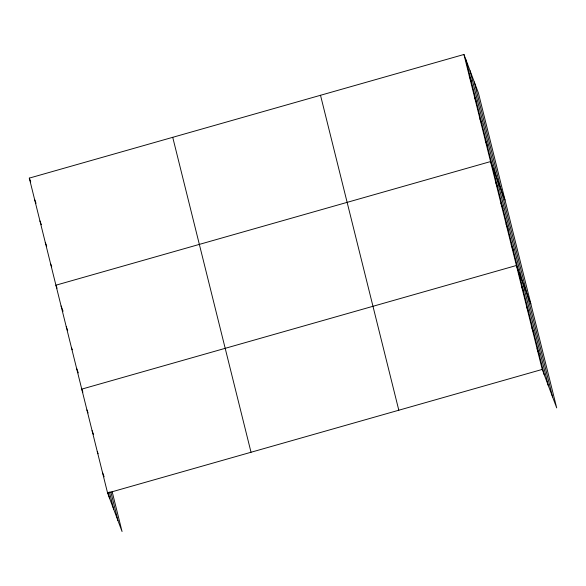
<?xml version="1.0" encoding="UTF-8"?>
<svg xmlns="http://www.w3.org/2000/svg" width="586" height="586" viewBox="0 0 586 586"><rect width="100%" height="100%" fill="white"/><g stroke="black" fill="none" stroke-linecap="round" stroke-linejoin="round"><path stroke-width="0.88" d="M112.146 491.676L122.056 531.517L107.597 493.053L29.3 178.115L463.944 54.483L478.403 92.947L556.7 407.885L542.24 369.422L463.944 54.483M107.597 493.053L542.24 369.422M469.269 75.902L471.261 81.19M474.594 97.32L476.586 102.609M479.919 118.731L481.904 124.027M485.245 140.149L487.23 145.438M505.022 200.024L490.57 161.56L55.919 285.192L57.054 288.217M495.734 182.349L497.726 187.645M500.905 203.137L502.891 208.426M506.07 223.918L508.062 229.214M511.241 244.706L513.226 250.002M530.865 303.951L516.405 265.495L81.762 389.126L82.897 392.151M521.569 286.276L523.562 291.572M526.741 307.064L528.726 312.36M531.905 327.852L533.897 333.141M537.076 348.633L539.061 353.929M29.3 178.115L30.721 181.894M34.625 199.533L36.046 203.313M39.951 220.944L41.372 224.724M45.276 242.362L46.697 246.142M50.594 263.781L51.736 266.806M61.091 305.98L63.076 311.269M66.255 326.768L67.676 330.548M71.426 347.549L72.276 349.82M76.59 368.338L78.297 372.872M86.926 409.907L88.061 412.932M92.097 430.695L93.518 434.475M97.261 451.484L98.111 453.747M102.433 472.265L104.132 476.806M474.286 82.003L552.583 396.934M470.053 70.723L548.35 385.661M465.936 59.779L544.233 374.718M320.513 95.284L398.81 410.222M172.731 137.314L251.028 452.253M110.835 491.991L117.94 520.566M109.392 491.969L113.699 509.293M108.08 492.284L109.589 498.342"/></g></svg>
